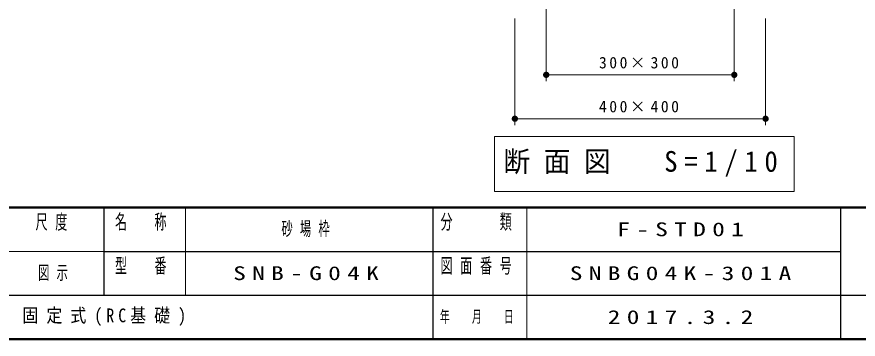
# Model space of a CAD drawing. Units: millimetres on the paper, with parts at other scales. Extents: x -385 to 0, y 0 to 267.
# Drawn here: x -201.4 to -67.2, y 0 to 51.4 of the extents above; entities that cross this region are included whole.
import ezdxf

# ---------------------------------------------------------------- set-up
doc = ezdxf.new("R2010")
doc.units = ezdxf.units.MM
doc.layers.add('1_10', color=7, linetype='Continuous', lineweight=13)
doc.layers.add('NAKAMURA図枠', color=7, linetype='Continuous', lineweight=13)
doc.layers.add('図面情報', color=7, linetype='Continuous')
doc.styles.add('ＭＳ ゴシック', font='')
doc.styles.get('ＭＳ ゴシック').set_extended_font_data('MS Gothic')

# ---------------------------------------------------------------- blocks, each defined once
blk = doc.blocks.new('filled_dot')
at = {"color": 0, "linetype": 'Continuous', "lineweight": -2, "const_width": 1.25}
blk.add_lwpolyline([(-0.625, 0, 1), (0.625, 0, 1)], format="xyb", close=True, dxfattribs=at)

msp = doc.modelspace()

# ---------------------------------------------------------------- linework, layer by layer
at = {"layer": '1_10'}
for p, q in [((-116.934, 61.152), (-116.934, 41.152)), ((-86.934, 61.152), (-86.934, 41.152)), ((-121.934, 51.152), (-121.934, 34.152)), ((-81.934, 51.152), (-81.934, 34.152)), ((-86.934, 42.152), (-116.934, 42.152)), ((-81.934, 35.152), (-121.934, 35.152)), ((-125.157, 32.342), (-125.157, 23.542)), ((-77.357, 32.342), (-125.157, 32.342)), ((-77.357, 23.542), (-77.357, 32.342)), ((-125.157, 23.542), (-77.357, 23.542))]:
    msp.add_line(p, q, dxfattribs=at)
at = {"layer": 'NAKAMURA図枠', "lineweight": 50}
for p, q in [((-385, 21), (0, 21)), ((-385, 0), (0, 0))]:
    msp.add_line(p, q, dxfattribs=at)
at = {"layer": 'NAKAMURA図枠', "color": 211, "lineweight": 25}
for p, q in [((-187.5, 21), (-187.5, 7)), ((-135, 21), (-135, 0)), ((-70, 21), (-70, 0)), ((-187.5, 14), (-70, 14)), ((-242.5, 7), (0, 7))]:
    msp.add_line(p, q, dxfattribs=at)
at = {"layer": 'NAKAMURA図枠'}
for p, q in [((-174.5, 21), (-174.5, 7)), ((-120, 21), (-120, 0)), ((-242.5, 14), (-187.5, 14))]:
    msp.add_line(p, q, dxfattribs=at)

# ---------------------------------------------------------------- block references
at = {"layer": '1_10', "xscale": 0.4, "yscale": 0.4}
for p in [(-116.934, 42.152), (-121.934, 35.152)]:
    msp.add_blockref('filled_dot', p, dxfattribs=at)
at = {"layer": '1_10', "xscale": 0.4, "yscale": 0.4, "rotation": 180}
for p in [(-86.934, 42.152), (-81.934, 35.152)]:
    msp.add_blockref('filled_dot', p, dxfattribs=at)

# ---------------------------------------------------------------- texts
at = {"layer": '1_10', "style": 'ＭＳ ゴシック'}
for s, insert, char_height, attachment_point in [('\\T1.32;300×300', (-101.934, 43.152), 1.833, 8), ('\\T1.32;400×400', (-101.934, 36.152), 1.833, 8), ('\\T1.5;\\W0.95;断面図\u3000S=1/10', (-123.756, 27.942), 3.299, 4)]:
    msp.add_mtext(s, dxfattribs=dict(at, insert=insert, char_height=char_height, attachment_point=attachment_point))
at = {"layer": 'NAKAMURA図枠', "color": 4, "style": 'ＭＳ ゴシック'}
for s, insert, char_height, attachment_point in [('\\T1.64;\\W0.6;尺度', (-195.25, 19.9), 2.346, 2), ('\\T1.64;\\W0.6;名\u3000称', (-181, 19.9), 2.346, 2), ('\\T1.64;\\W0.6;分\u3000\u3000類', (-127.5, 19.9), 2.346, 2), ('\\T1.64;\\W0.6;型\u3000番', (-181, 12.9), 2.346, 2), ('\\T1.64;\\W0.6;図面番号', (-127.5, 12.9), 2.346, 2), ('\\T1.64;\\W0.6;年\u3000月\u3000日', (-127.5, 3.5), 1.906, 5)]:
    msp.add_mtext(s, dxfattribs=dict(at, insert=insert, char_height=char_height, attachment_point=attachment_point))
at = {"layer": '図面情報', "char_height": 2.199, "style": 'ＭＳ ゴシック'}
for s, insert, attachment_point in [('\\T1.64;\\W0.6;砂場枠', (-154.75, 17.5), 5), ('\\T1.5;\\W1.35;F-STD01', (-95, 17.5), 5), ('\\T1.64;\\W0.6;図示', (-198, 10.5), 4), ('\\T1.5;\\W1.35;SNB-G04K', (-154.75, 10.5), 5), ('\\T1.5;\\W1.35;SNBG04K-301A', (-95, 10.5), 5), ('\\T1.5;\\W0.85;固定式(RC基礎)', (-200.5, 3.5), 4), ('\\T1.5;\\W1.35;2017.3.2', (-95, 3.5), 5)]:
    msp.add_mtext(s, dxfattribs=dict(at, insert=insert, attachment_point=attachment_point))

doc.saveas('drawing.dxf')
